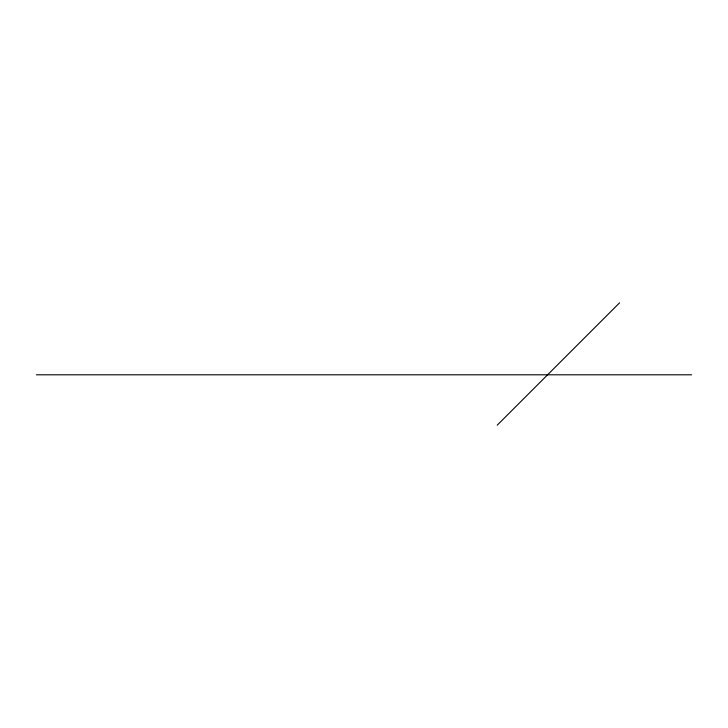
<?xml version="1.0" encoding="UTF-8"?>
<svg xmlns="http://www.w3.org/2000/svg" width="728" height="728" viewBox="0 0 728 728"><rect width="100%" height="100%" fill="white"/><g stroke="black" fill="none" stroke-linecap="round" stroke-linejoin="round"><path stroke-width="1.09" d="M497.197 425.197L619.601 302.803M36.4 374.802L691.6 374.802"/></g></svg>
